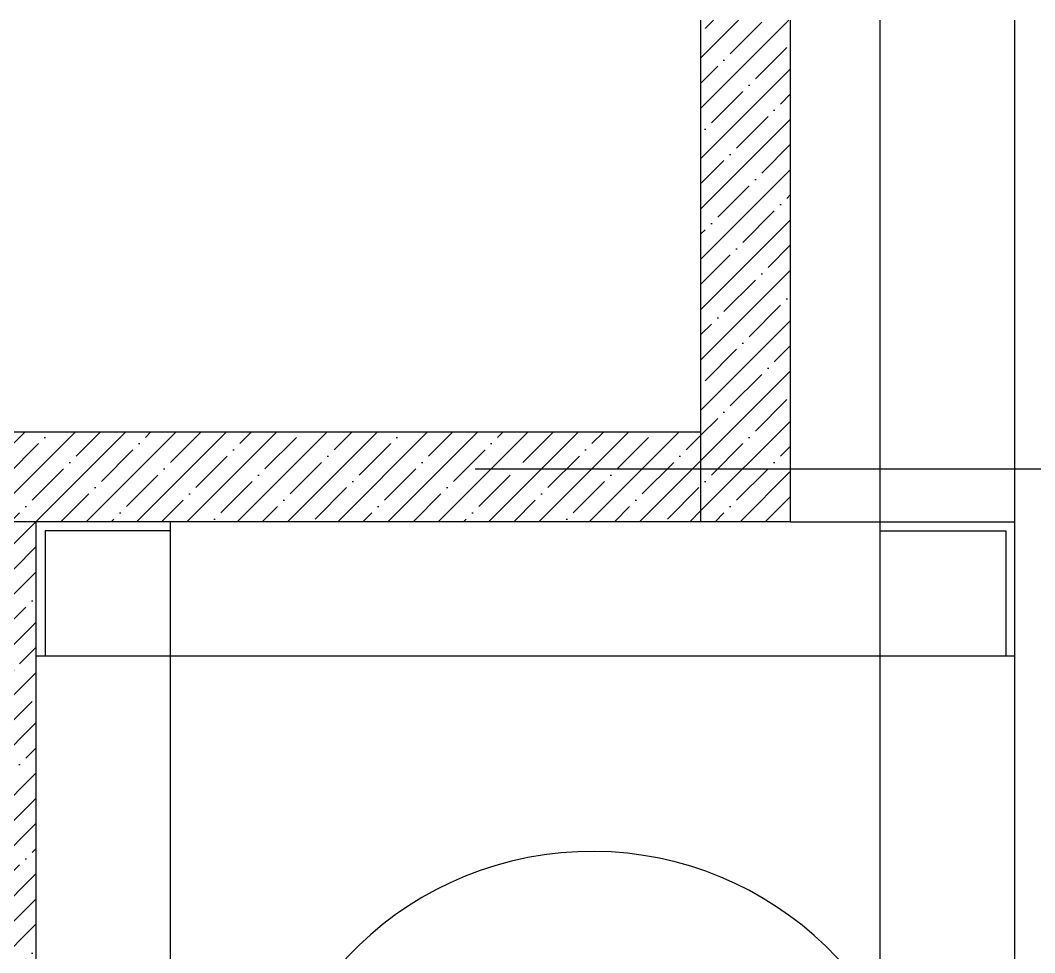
# Model space of a CAD drawing. Header units: metres. Extents: x 282048 to 286905, y 378 to 5723.
# Drawn here: x 284433 to 285339, y 4417 to 5250 of the extents above; entities that cross this region are included whole.
import ezdxf

# ---------------------------------------------------------------- set-up
doc = ezdxf.new("R2010")
doc.units = ezdxf.units.M
for name, color, linetype in [('10', 8, 'Continuous'), ('3', 2, 'Continuous'), ('6', 1, 'Continuous'), ('7', 7, 'Continuous')]:
    doc.layers.add(name, color=color, linetype=linetype)
doc.dimstyles.get("Standard").update_dxf_attribs({"dimtxt": 2.5, "dimasz": 2.5, "dimexe": 1.25, "dimexo": 0.625, "dimtad": 1, "dimcen": 2.5, "dimazin": 3, "dimtfac": 1, "dimtmove": 0, "dimatfit": 3})

msp = doc.modelspace()

# ---------------------------------------------------------------- hatches: boundary and pattern name
at = {"layer": '10'}
h = msp.add_hatch(dxfattribs=at)
h.set_pattern_fill('ANSI35', scale=5)
h.paths.add_polyline_path([(285120.9, 5249.64), (285040.9, 5249.64), (285040.9, 4802.06), (285120.9, 4802.06)])
h = msp.add_hatch(dxfattribs=at)
h.set_pattern_fill('ANSI35', scale=5)
h.paths.add_polyline_path([(284447.57, 4802.06), (284367.57, 4802.06), (284367.57, 4224.98), (284381.88, 4224.98), (284381.88, 4217.2), (284382.03, 4216.98), (284428.56, 4216.98), (284447.57, 4214.48)])
h.paths.add_polyline_path([(284367.57, 4002.06), (284447.57, 4002.06), (284447.57, 4186.15), (284446.7, 4187.38), (284427.51, 4184.98), (284381.88, 4184.98), (284381.88, 4176.98), (284367.57, 4176.98)])
h.paths.add_polyline_path([(285040.9, 4802.06), (285040.9, 4882.06), (284207.57, 4882.06, 1), (284207.57, 4802.06)])

# ---------------------------------------------------------------- linework, layer by layer
at = {"layer": '3'}
for p, q in [((285040.9, 4802.06), (285040.9, 5249.64)), ((285120.9, 4802.06), (285120.9, 5249.64)), ((285320.9, 1282.06), (285320.9, 5249.64)), ((285040.9, 4882.06), (284207.57, 4882.06)), ((285120.9, 4802.06), (284207.57, 4802.06)), ((284447.57, 4002.06), (284447.57, 4802.06))]:
    msp.add_line(p, q, dxfattribs=at)
at = {"layer": '6'}
for p, q in [((285200.9, 1282.06), (285200.9, 5249.64)), ((284567.57, 1282.06), (284567.57, 4802.06)), ((285120.9, 4802.06), (285320.9, 4802.06)), ((285320.9, 4682.06), (284447.57, 4682.06))]:
    msp.add_line(p, q, dxfattribs=at)
for points in [[(284567.57, 4794.06), (284455.57, 4794.06), (284455.57, 4682.06)], [(285200.9, 4794.06), (285312.9, 4794.06), (285312.9, 4682.06)]]:
    msp.add_lwpolyline(points, dxfattribs=at)
msp.add_arc((284943.59, 4207.81), 300.02, 7.32, 183.26, dxfattribs=at)

# ---------------------------------------------------------------- leaders
at = {"layer": '7'}
msp.add_leader([(284839.24, 4849.36), (286127.61, 4849.36)], dimstyle='Standard', dxfattribs=at)

doc.saveas('drawing.dxf')
